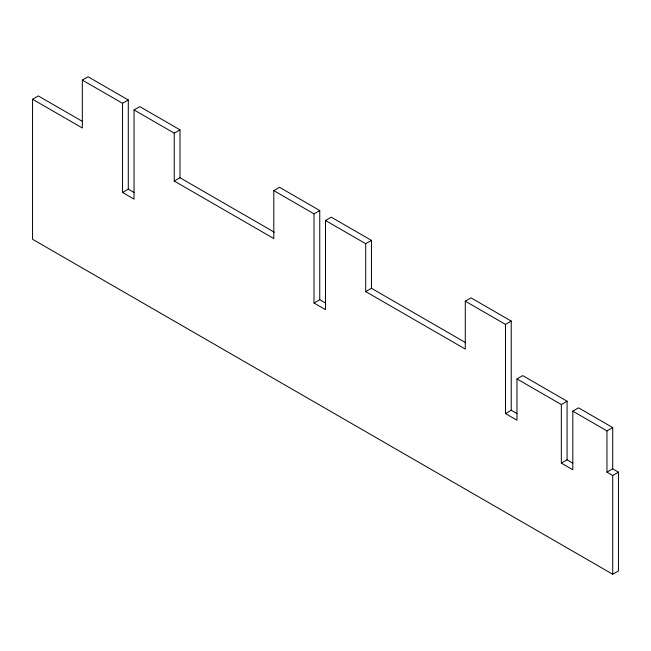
<?xml version="1.0" encoding="UTF-8"?>
<svg xmlns="http://www.w3.org/2000/svg" width="651" height="651" viewBox="0 0 651 651"><rect width="100%" height="100%" fill="white"/><g stroke="black" fill="none" stroke-linecap="round" stroke-linejoin="round"><path stroke-width="0.98" d="M32.55 99.253L82.335 127.995L82.335 80.089L122.543 103.306L122.543 192.476L134.033 199.108L134.033 109.938L174.24 133.154L174.24 181.051L273.802 238.535L273.802 190.637L314.01 213.845L314.01 303.024L325.5 309.656L325.5 220.486L365.707 243.694L365.707 291.599L465.278 349.082L465.278 301.177L505.485 324.393L505.485 413.572L516.975 420.204L516.975 378.931L561.333 404.54L561.333 463.13L572.815 469.762L572.815 411.172L606.96 430.889L606.96 472.154L612.705 468.842L618.45 472.154L618.45 570.911L612.705 574.231L32.55 239.275L32.55 99.253L38.295 95.933L81.961 121.143M82.335 80.089L88.08 76.769L128.288 99.985L128.288 189.164L122.543 192.476M122.543 103.306L128.288 99.985M134.033 109.938L139.778 106.618L179.985 129.834L179.985 177.739L274.307 232.195M174.24 133.154L179.985 129.834M174.24 181.051L179.985 177.739M273.802 190.637L279.548 187.317L319.755 210.533L319.755 299.704L314.01 303.024M314.01 213.845L319.755 210.533M325.5 220.486L331.245 217.165L371.452 240.382L371.452 288.287L465.782 342.743M365.707 243.694L371.452 240.382M365.707 291.599L371.452 288.287M465.278 301.177L471.023 297.865L511.23 321.081L511.23 410.252L505.485 413.572M505.485 324.393L511.23 321.081M516.975 378.931L522.72 375.611L567.078 401.228L567.078 459.809L572.815 463.13M561.333 404.54L567.078 401.228M572.815 411.172L578.56 407.86L612.705 427.569L612.705 468.842M606.96 430.889L612.705 427.569M561.333 463.13L567.078 459.809M606.96 472.154L612.705 475.474L618.45 472.154M128.288 189.164L134.033 192.476M319.755 299.704L325.5 303.024M511.23 410.252L516.975 413.572M612.705 475.474L612.705 574.231"/></g></svg>
